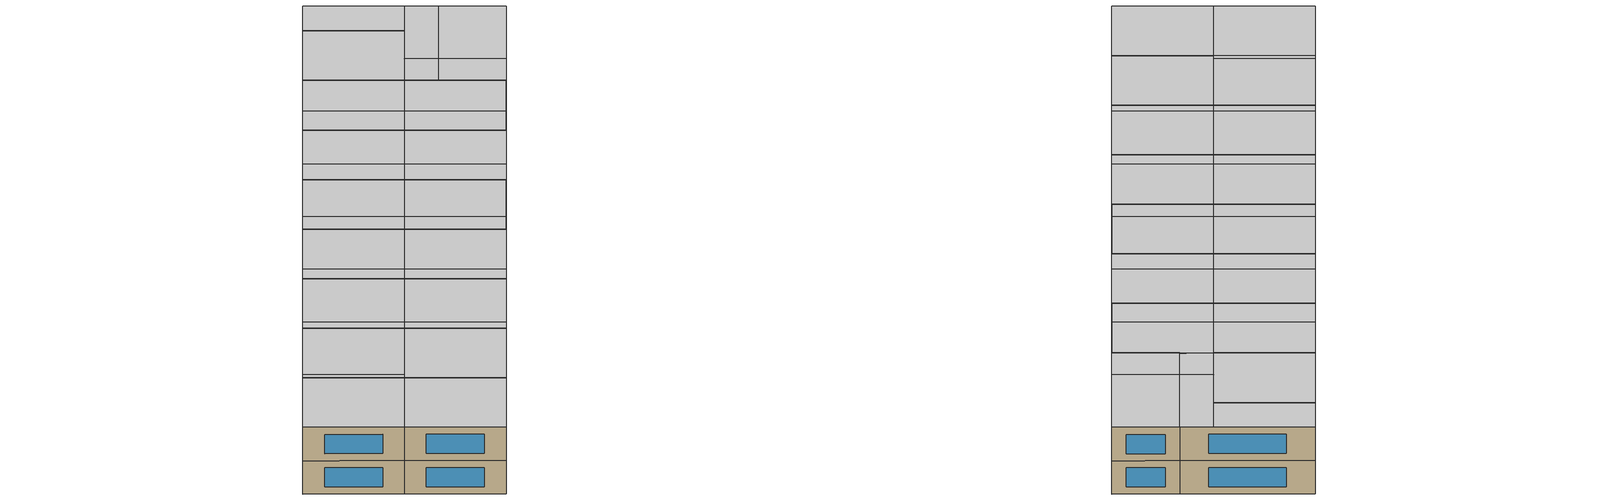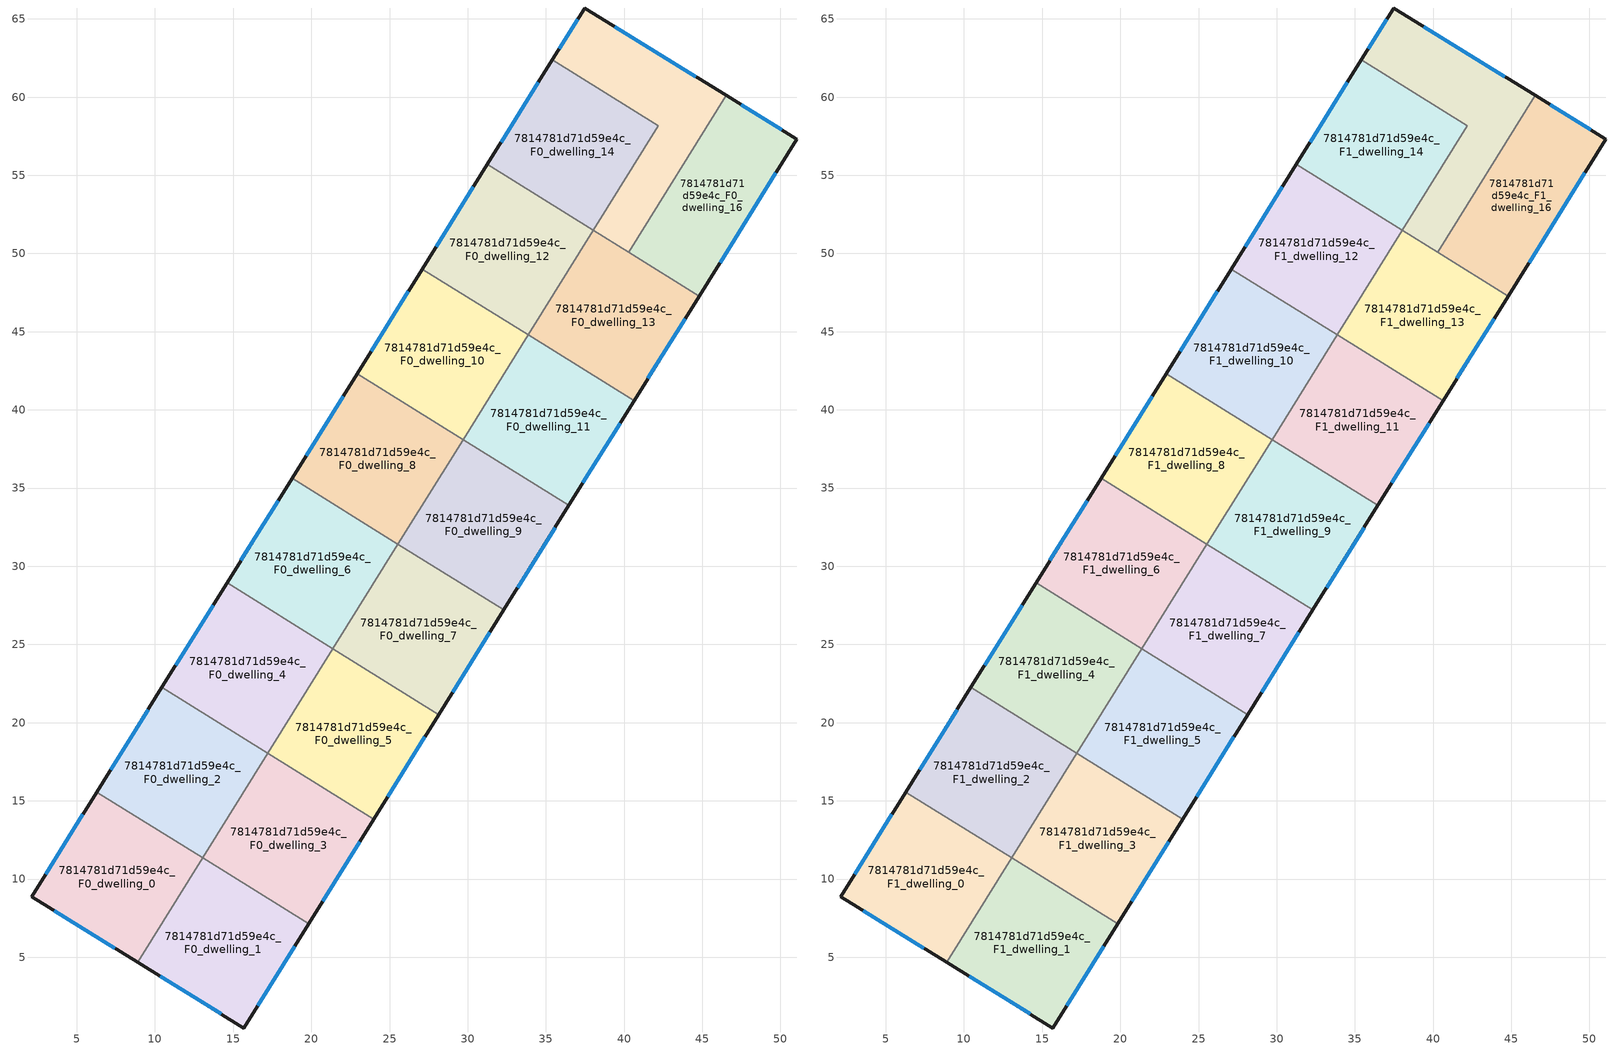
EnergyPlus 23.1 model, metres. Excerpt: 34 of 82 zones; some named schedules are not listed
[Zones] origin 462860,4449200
7814781d71d59e4c_F0_dwelling_0
 floor ground (EU_floor_Construction): 13.05,11.36 8.89,4.67 2.11,8.85 6.29,15.56 z0
 wall outside (EU_wall_Construction): 6.29,15.56 2.11,8.85 8.89,4.67 z0:3
 wall to 7814781d71d59e4c_F0_dwelling_1 (EU_wall_Construction): 8.89,4.67 13.05,11.36 z0:3
 wall to 7814781d71d59e4c_F0_dwelling_2 (EU_wall_Construction): 13.05,11.36 6.29,15.56 z0:3
 window (EU_Window_Construction): 3.56,7.96 7.44,5.56 / 5.39,14.13 3.01,10.29 z0.64:2.36
7814781d71d59e4c_F0_dwelling_1
 floor ground (EU_floor_Construction): 19.83,7.14 15.68,0.47 8.89,4.67 13.05,11.36 z0
 wall outside (EU_wall_Construction): 8.89,4.67 15.68,0.47 19.83,7.14 z0:3
 wall to 7814781d71d59e4c_F0_dwelling_3 (EU_wall_Construction): 19.83,7.14 13.06,11.35 z0:3
 wall to 7814781d71d59e4c_F0_dwelling_2 (EU_wall_Construction): 13.06,11.35 13.05,11.36 z0:3
 window (EU_Window_Construction): 10.34,3.77 14.23,1.37 / 16.57,1.9 18.94,5.71 z0.64:2.36
7814781d71d59e4c_F0_dwelling_10
 floor ground (EU_floor_Construction): 33.86,44.79 29.7,38.1 22.93,42.32 27.09,49 z0
 wall outside (EU_wall_Construction): 27.09,49 22.93,42.32 z0:3
 wall to 7814781d71d59e4c_F0_dwelling_8 (EU_wall_Construction): 22.93,42.32 29.7,38.1 z0:3
 wall to 7814781d71d59e4c_F0_dwelling_12 (EU_wall_Construction): 33.86,44.79 27.09,49 z0:3
 wall to 7814781d71d59e4c_F0_dwelling_11 (EU_wall_Construction): 29.7,38.1 33.86,44.79 z0:3
 window (EU_Window_Construction): 26.2,47.57 23.82,43.75 z0.64:2.36
7814781d71d59e4c_F0_dwelling_11
 floor ground (EU_floor_Construction): 40.63,40.58 36.47,33.89 29.7,38.1 33.86,44.79 z0
 wall outside (EU_wall_Construction): 36.47,33.89 40.63,40.58 z0:3
 wall to 7814781d71d59e4c_F0_dwelling_9 (EU_wall_Construction): 29.7,38.1 36.47,33.89 z0:3
 wall to 7814781d71d59e4c_F0_dwelling_13 (EU_wall_Construction): 40.63,40.58 33.86,44.79 z0:3
 window (EU_Window_Construction): 37.36,35.32 39.74,39.15 z0.64:2.36
7814781d71d59e4c_F0_dwelling_12
 floor ground (EU_floor_Construction): 38.02,51.48 33.86,44.79 27.09,49 31.25,55.69 z0
 wall outside (EU_wall_Construction): 31.25,55.69 27.09,49 z0:3
 wall to 7814781d71d59e4c_F0_dwelling_13 (EU_wall_Construction): 33.86,44.79 38.02,51.48 z0:3
 wall to 7814781d71d59e4c_F0_dwelling_14 (EU_wall_Construction): 38.02,51.48 31.25,55.69 z0:3
 window (EU_Window_Construction): 30.36,54.26 27.98,50.44 z0.64:2.36
7814781d71d59e4c_F0_dwelling_13
 floor ground (EU_floor_Construction): 44.79,47.26 40.63,40.58 33.86,44.79 38.02,51.48 z0
 wall outside (EU_wall_Construction): 40.63,40.58 44.79,47.26 z0:3
 wall to 7814781d71d59e4c_F0_dwelling_16 (EU_wall_Construction): 44.79,47.26 40.28,50.07 z0:3
 wall to 7814781d71d59e4c_F0_dwelling_15 (EU_wall_Construction): 40.28,50.07 38.02,51.48 z0:3
 window (EU_Window_Construction): 41.52,42.01 43.9,45.83 z0.64:2.36
7814781d71d59e4c_F0_dwelling_14
 floor ground (EU_floor_Construction): 42.18,58.17 38.02,51.48 31.25,55.69 35.41,62.38 z0
 wall outside (EU_wall_Construction): 35.41,62.38 31.25,55.69 z0:3
 wall to 7814781d71d59e4c_F0_dwelling_15 (EU_wall_Construction): 38.02,51.48 42.18,58.17 35.41,62.38 z0:3
 window (EU_Window_Construction): 34.51,60.95 32.14,57.12 z0.64:2.36
7814781d71d59e4c_F0_dwelling_15
 floor ground (EU_floor_Construction): 46.53,60.11 40.28,50.07 38.02,51.48 42.18,58.17 35.41,62.38 37.47,65.7 z0
 wall outside (EU_wall_Construction): 46.53,60.11 37.47,65.7 35.41,62.38 z0:3
 wall to 7814781d71d59e4c_F0_dwelling_16 (EU_wall_Construction): 40.28,50.07 46.53,60.11 z0:3
 window (EU_Window_Construction): 37.03,64.99 35.85,63.09 / 44.59,61.3 39.41,64.5 z0.64:2.36
7814781d71d59e4c_F0_dwelling_16
 floor ground (EU_floor_Construction): 51.05,57.32 44.79,47.26 40.28,50.07 46.53,60.11 z0
 wall outside (EU_wall_Construction): 44.79,47.26 51.05,57.32 46.53,60.11 z0:3
 window (EU_Window_Construction): 50.08,57.92 47.5,59.51 / 46.13,49.42 49.71,55.16 z0.64:2.36
7814781d71d59e4c_F0_dwelling_2
 floor ground (EU_floor_Construction): 17.22,18.04 13.06,11.35 6.29,15.56 10.45,22.25 z0
 wall outside (EU_wall_Construction): 10.45,22.25 6.29,15.56 z0:3
 wall to 7814781d71d59e4c_F0_dwelling_4 (EU_wall_Construction): 17.22,18.04 10.45,22.25 z0:3
 wall to 7814781d71d59e4c_F0_dwelling_3 (EU_wall_Construction): 13.06,11.35 17.22,18.04 z0:3
 window (EU_Window_Construction): 9.56,20.82 7.18,17 z0.64:2.36
7814781d71d59e4c_F0_dwelling_3
 floor ground (EU_floor_Construction): 23.99,13.83 19.83,7.14 13.06,11.35 17.22,18.04 z0
 wall outside (EU_wall_Construction): 19.83,7.14 23.99,13.83 z0:3
 wall to 7814781d71d59e4c_F0_dwelling_5 (EU_wall_Construction): 23.99,13.83 17.22,18.04 z0:3
 window (EU_Window_Construction): 20.72,8.57 23.1,12.4 z0.64:2.36
7814781d71d59e4c_F0_dwelling_4
 floor ground (EU_floor_Construction): 21.38,24.73 17.22,18.04 10.45,22.25 14.61,28.94 z0
 wall outside (EU_wall_Construction): 14.61,28.94 10.45,22.25 z0:3
 wall to 7814781d71d59e4c_F0_dwelling_5 (EU_wall_Construction): 17.22,18.04 21.38,24.73 z0:3
 wall to 7814781d71d59e4c_F0_dwelling_6 (EU_wall_Construction): 21.38,24.73 14.61,28.94 z0:3
 window (EU_Window_Construction): 13.72,27.51 11.34,23.68 z0.64:2.36
7814781d71d59e4c_F0_dwelling_5
 floor ground (EU_floor_Construction): 28.15,20.52 23.99,13.83 17.22,18.04 21.38,24.73 z0
 wall outside (EU_wall_Construction): 23.99,13.83 28.15,20.52 z0:3
 wall to 7814781d71d59e4c_F0_dwelling_7 (EU_wall_Construction): 28.15,20.52 21.38,24.73 z0:3
 window (EU_Window_Construction): 24.88,15.26 27.26,19.08 z0.64:2.36
7814781d71d59e4c_F0_dwelling_6
 floor ground (EU_floor_Construction): 25.54,31.42 21.38,24.73 14.61,28.94 18.77,35.63 z0
 wall outside (EU_wall_Construction): 18.77,35.63 14.61,28.94 z0:3
 wall to 7814781d71d59e4c_F0_dwelling_7 (EU_wall_Construction): 21.38,24.73 25.54,31.42 z0:3
 wall to 7814781d71d59e4c_F0_dwelling_8 (EU_wall_Construction): 25.54,31.42 18.77,35.63 z0:3
 window (EU_Window_Construction): 17.88,34.2 15.5,30.37 z0.64:2.36
7814781d71d59e4c_F0_dwelling_7
 floor ground (EU_floor_Construction): 32.31,27.2 28.15,20.52 21.38,24.73 25.54,31.42 z0
 wall outside (EU_wall_Construction): 28.15,20.52 32.31,27.2 z0:3
 wall to 7814781d71d59e4c_F0_dwelling_9 (EU_wall_Construction): 32.31,27.2 25.54,31.42 z0:3
 window (EU_Window_Construction): 29.04,21.95 31.42,25.77 z0.64:2.36
7814781d71d59e4c_F0_dwelling_8
 floor ground (EU_floor_Construction): 29.7,38.1 25.54,31.42 18.77,35.63 22.93,42.32 z0
 wall outside (EU_wall_Construction): 22.93,42.32 18.77,35.63 z0:3
 wall to 7814781d71d59e4c_F0_dwelling_9 (EU_wall_Construction): 25.54,31.42 29.7,38.1 z0:3
 window (EU_Window_Construction): 22.04,40.88 19.66,37.06 z0.64:2.36
7814781d71d59e4c_F0_dwelling_9
 floor ground (EU_floor_Construction): 36.47,33.89 32.31,27.2 25.54,31.42 29.7,38.1 z0
 wall outside (EU_wall_Construction): 32.31,27.2 36.47,33.89 z0:3
 window (EU_Window_Construction): 33.2,28.64 35.58,32.46 z0.64:2.36
7814781d71d59e4c_F1_dwelling_0
 floor to 7814781d71d59e4c_F0_dwelling_0 (EU_floor_Construction): 13.05,11.36 8.89,4.67 2.11,8.85 6.29,15.56 z3
 wall outside (EU_wall_Construction): 6.29,15.56 2.11,8.85 8.89,4.67 z3:6
 wall to 7814781d71d59e4c_F1_dwelling_1 (EU_wall_Construction): 8.89,4.67 13.05,11.36 z3:6
 wall to 7814781d71d59e4c_F1_dwelling_2 (EU_wall_Construction): 13.05,11.36 6.29,15.56 z3:6
 window (EU_Window_Construction): 3.56,7.96 7.44,5.56 / 5.39,14.13 3.01,10.29 z3.64:5.36
 ceiling adiabatic (EU_roof_Construction): 8.89,4.67 13.05,11.36 6.29,15.56 2.11,8.85 z6
7814781d71d59e4c_F1_dwelling_1
 floor to 7814781d71d59e4c_F0_dwelling_1 (EU_floor_Construction): 19.83,7.14 15.68,0.47 8.89,4.67 13.05,11.36 z3
 wall outside (EU_wall_Construction): 8.89,4.67 15.68,0.47 19.83,7.14 z3:6
 wall to 7814781d71d59e4c_F1_dwelling_3 (EU_wall_Construction): 19.83,7.14 13.06,11.35 z3:6
 wall to 7814781d71d59e4c_F1_dwelling_2 (EU_wall_Construction): 13.06,11.35 13.05,11.36 z3:6
 window (EU_Window_Construction): 10.34,3.77 14.23,1.37 / 16.57,1.9 18.94,5.71 z3.64:5.36
 ceiling to 7814781d71d59e4c_F2_dwelling_1 (EU_floor_Construction): 15.68,0.47 19.83,7.14 13.05,11.36 8.89,4.67 z6
7814781d71d59e4c_F1_dwelling_10
 floor to 7814781d71d59e4c_F0_dwelling_10 (EU_floor_Construction): 33.86,44.79 29.7,38.1 22.93,42.32 27.09,49 z3
 wall outside (EU_wall_Construction): 27.09,49 22.93,42.32 z3:6
 wall to 7814781d71d59e4c_F1_dwelling_8 (EU_wall_Construction): 22.93,42.32 29.7,38.1 z3:6
 wall to 7814781d71d59e4c_F1_dwelling_12 (EU_wall_Construction): 33.86,44.79 27.09,49 z3:6
 wall to 7814781d71d59e4c_F1_dwelling_11 (EU_wall_Construction): 29.7,38.1 33.86,44.79 z3:6
 window (EU_Window_Construction): 26.2,47.57 23.82,43.75 z3.64:5.36
 ceiling to 7814781d71d59e4c_F2_dwelling_10 (EU_floor_Construction): 31,40.19 33.86,44.79 27.09,49 24.23,44.41 z6
 ceiling to 7814781d71d59e4c_F2_dwelling_8 (EU_floor_Construction): 29.7,38.1 31,40.19 24.23,44.41 22.93,42.32 z6
7814781d71d59e4c_F1_dwelling_11
 floor to 7814781d71d59e4c_F0_dwelling_11 (EU_floor_Construction): 40.63,40.58 36.47,33.89 29.7,38.1 33.86,44.79 z3
 wall outside (EU_wall_Construction): 36.47,33.89 40.63,40.58 z3:6
 wall to 7814781d71d59e4c_F1_dwelling_9 (EU_wall_Construction): 29.7,38.1 36.47,33.89 z3:6
 wall to 7814781d71d59e4c_F1_dwelling_13 (EU_wall_Construction): 40.63,40.58 33.86,44.79 z3:6
 window (EU_Window_Construction): 37.36,35.32 39.74,39.15 z3.64:5.36
 ceiling to 7814781d71d59e4c_F2_dwelling_11 (EU_floor_Construction): 37.77,35.98 40.63,40.58 33.86,44.79 31,40.19 z6
 ceiling to 7814781d71d59e4c_F2_dwelling_9 (EU_floor_Construction): 36.47,33.89 37.77,35.98 31,40.19 29.7,38.1 z6
7814781d71d59e4c_F1_dwelling_12
 floor to 7814781d71d59e4c_F0_dwelling_12 (EU_floor_Construction): 38.02,51.48 33.86,44.79 27.09,49 31.25,55.69 z3
 wall outside (EU_wall_Construction): 31.25,55.69 27.09,49 z3:6
 wall to 7814781d71d59e4c_F1_dwelling_13 (EU_wall_Construction): 33.86,44.79 38.02,51.48 z3:6
 wall to 7814781d71d59e4c_F1_dwelling_14 (EU_wall_Construction): 38.02,51.48 31.25,55.69 z3:6
 window (EU_Window_Construction): 30.36,54.26 27.98,50.44 z3.64:5.36
 ceiling to 7814781d71d59e4c_F2_dwelling_12 (EU_floor_Construction): 35.42,47.3 38.02,51.48 31.25,55.69 28.65,51.51 z6
 ceiling to 7814781d71d59e4c_F2_dwelling_10 (EU_floor_Construction): 33.86,44.79 35.42,47.3 28.65,51.51 27.09,49 z6
7814781d71d59e4c_F1_dwelling_13
 floor to 7814781d71d59e4c_F0_dwelling_13 (EU_floor_Construction): 44.79,47.26 40.63,40.58 33.86,44.79 38.02,51.48 z3
 wall outside (EU_wall_Construction): 40.63,40.58 44.79,47.26 z3:6
 wall to 7814781d71d59e4c_F1_dwelling_16 (EU_wall_Construction): 44.79,47.26 40.28,50.07 z3:6
 wall to 7814781d71d59e4c_F1_dwelling_15 (EU_wall_Construction): 40.28,50.07 38.02,51.48 z3:6
 window (EU_Window_Construction): 41.52,42.01 43.9,45.83 z3.64:5.36
 ceiling to 7814781d71d59e4c_F2_dwelling_13 (EU_floor_Construction): 42.19,43.09 44.79,47.27 38.02,51.48 35.42,47.3 z6
 ceiling to 7814781d71d59e4c_F2_dwelling_11 (EU_floor_Construction): 40.63,40.58 42.19,43.09 35.42,47.3 33.86,44.79 z6
7814781d71d59e4c_F1_dwelling_14
 floor to 7814781d71d59e4c_F0_dwelling_14 (EU_floor_Construction): 42.18,58.17 38.02,51.48 31.25,55.69 35.41,62.38 z3
 wall outside (EU_wall_Construction): 35.41,62.38 31.25,55.69 z3:6
 wall to 7814781d71d59e4c_F1_dwelling_15 (EU_wall_Construction): 38.02,51.48 42.18,58.17 35.41,62.38 z3:6
 window (EU_Window_Construction): 34.51,60.95 32.14,57.12 z3.64:5.36
 ceiling adiabatic (EU_roof_Construction): 38.02,51.48 42.18,58.17 35.41,62.38 31.25,55.69 z6
7814781d71d59e4c_F1_dwelling_15
 floor to 7814781d71d59e4c_F0_dwelling_15 (EU_floor_Construction): 46.53,60.11 40.28,50.07 38.02,51.48 42.18,58.17 35.41,62.38 37.47,65.7 z3
 wall outside (EU_wall_Construction): 46.53,60.11 37.47,65.7 35.41,62.38 z3:6
 wall to 7814781d71d59e4c_F1_dwelling_16 (EU_wall_Construction): 40.28,50.07 46.53,60.11 z3:6
 window (EU_Window_Construction): 37.03,64.99 35.85,63.09 / 44.59,61.3 39.41,64.5 z3.64:5.36
 ceiling to 7814781d71d59e4c_F2_dwelling_15 (EU_floor_Construction): 42.1,53 46.53,60.11 44.27,61.5 39.85,54.4 z6
 ceiling to 7814781d71d59e4c_F2_dwelling_13 (EU_floor_Construction): 40.28,50.07 42.1,53 39.84,54.4 38.02,51.48 z6
 ceiling to 7814781d71d59e4c_F2_dwelling_14 (EU_floor_Construction): 42.18,58.17 39.84,54.4 39.85,54.4 44.27,61.5 37.47,65.7 35.41,62.38 z6
7814781d71d59e4c_F1_dwelling_16
 floor to 7814781d71d59e4c_F0_dwelling_16 (EU_floor_Construction): 51.05,57.32 44.79,47.26 40.28,50.07 46.53,60.11 z3
 wall outside (EU_wall_Construction): 44.79,47.26 51.05,57.32 46.53,60.11 z3:6
 window (EU_Window_Construction): 50.08,57.92 47.5,59.51 / 46.13,49.42 49.71,55.16 z3.64:5.36
 ceiling to 7814781d71d59e4c_F2_dwelling_15 (EU_floor_Construction): 46.61,50.19 51.05,57.32 46.53,60.11 42.1,53 z6
 ceiling to 7814781d71d59e4c_F2_dwelling_13 (EU_floor_Construction): 44.79,47.27 46.61,50.19 42.1,53 40.28,50.07 z6
7814781d71d59e4c_F1_dwelling_2
 floor to 7814781d71d59e4c_F0_dwelling_2 (EU_floor_Construction): 17.22,18.04 13.06,11.35 6.29,15.56 10.45,22.25 z3
 wall outside (EU_wall_Construction): 10.45,22.25 6.29,15.56 z3:6
 wall to 7814781d71d59e4c_F1_dwelling_4 (EU_wall_Construction): 17.22,18.04 10.45,22.25 z3:6
 wall to 7814781d71d59e4c_F1_dwelling_3 (EU_wall_Construction): 13.06,11.35 17.22,18.04 z3:6
 window (EU_Window_Construction): 9.56,20.82 7.18,17 z3.64:5.36
 ceiling to 7814781d71d59e4c_F2_dwelling_2 (EU_floor_Construction): 13.32,11.77 17.22,18.04 10.45,22.25 6.55,15.98 z6
 ceiling to 7814781d71d59e4c_F2_dwelling_0 (EU_floor_Construction): 13.05,11.36 13.31,11.78 6.55,15.98 6.29,15.56 z6
7814781d71d59e4c_F1_dwelling_3
 floor to 7814781d71d59e4c_F0_dwelling_3 (EU_floor_Construction): 23.99,13.83 19.83,7.14 13.06,11.35 17.22,18.04 z3
 wall outside (EU_wall_Construction): 19.83,7.14 23.99,13.83 z3:6
 wall to 7814781d71d59e4c_F1_dwelling_5 (EU_wall_Construction): 23.99,13.83 17.22,18.04 z3:6
 window (EU_Window_Construction): 20.72,8.57 23.1,12.4 z3.64:5.36
 ceiling adiabatic (EU_roof_Construction): 19.83,7.14 23.99,13.83 17.22,18.04 13.06,11.35 z6
7814781d71d59e4c_F1_dwelling_4
 floor to 7814781d71d59e4c_F0_dwelling_4 (EU_floor_Construction): 21.38,24.73 17.22,18.04 10.45,22.25 14.61,28.94 z3
 wall outside (EU_wall_Construction): 14.61,28.94 10.45,22.25 z3:6
 wall to 7814781d71d59e4c_F1_dwelling_5 (EU_wall_Construction): 17.22,18.04 21.38,24.73 z3:6
 wall to 7814781d71d59e4c_F1_dwelling_6 (EU_wall_Construction): 21.38,24.73 14.61,28.94 z3:6
 window (EU_Window_Construction): 13.72,27.51 11.34,23.68 z3.64:5.36
 ceiling to 7814781d71d59e4c_F2_dwelling_4 (EU_floor_Construction): 17.74,18.88 21.38,24.73 14.61,28.94 10.97,23.09 z6
 ceiling to 7814781d71d59e4c_F2_dwelling_2 (EU_floor_Construction): 17.22,18.04 17.74,18.88 10.97,23.09 10.45,22.25 z6
7814781d71d59e4c_F1_dwelling_5
 floor to 7814781d71d59e4c_F0_dwelling_5 (EU_floor_Construction): 28.15,20.52 23.99,13.83 17.22,18.04 21.38,24.73 z3
 wall outside (EU_wall_Construction): 23.99,13.83 28.15,20.52 z3:6
 wall to 7814781d71d59e4c_F1_dwelling_7 (EU_wall_Construction): 28.15,20.52 21.38,24.73 z3:6
 window (EU_Window_Construction): 24.88,15.26 27.26,19.08 z3.64:5.36
 ceiling to 7814781d71d59e4c_F2_dwelling_5 (EU_floor_Construction): 24.51,14.66 28.15,20.52 21.38,24.73 17.74,18.88 z6
 ceiling to 7814781d71d59e4c_F2_dwelling_3 (EU_floor_Construction): 23.99,13.83 24.51,14.66 17.74,18.88 17.22,18.04 z6
7814781d71d59e4c_F1_dwelling_6
 floor to 7814781d71d59e4c_F0_dwelling_6 (EU_floor_Construction): 25.54,31.42 21.38,24.73 14.61,28.94 18.77,35.63 z3
 wall outside (EU_wall_Construction): 18.77,35.63 14.61,28.94 z3:6
 wall to 7814781d71d59e4c_F1_dwelling_7 (EU_wall_Construction): 21.38,24.73 25.54,31.42 z3:6
 wall to 7814781d71d59e4c_F1_dwelling_8 (EU_wall_Construction): 25.54,31.42 18.77,35.63 z3:6
 window (EU_Window_Construction): 17.88,34.2 15.5,30.37 z3.64:5.36
 ceiling adiabatic (EU_roof_Construction): 22.16,25.98 25.54,31.42 18.77,35.63 15.39,30.2 z6
 ceiling to 7814781d71d59e4c_F2_dwelling_4 (EU_floor_Construction): 21.38,24.73 22.16,25.98 15.39,30.19 14.61,28.94 z6
7814781d71d59e4c_F1_dwelling_7
 floor to 7814781d71d59e4c_F0_dwelling_7 (EU_floor_Construction): 32.31,27.2 28.15,20.52 21.38,24.73 25.54,31.42 z3
 wall outside (EU_wall_Construction): 28.15,20.52 32.31,27.2 z3:6
 wall to 7814781d71d59e4c_F1_dwelling_9 (EU_wall_Construction): 32.31,27.2 25.54,31.42 z3:6
 window (EU_Window_Construction): 29.04,21.95 31.42,25.77 z3.64:5.36
 ceiling to 7814781d71d59e4c_F2_dwelling_7 (EU_floor_Construction): 28.93,21.77 32.31,27.2 25.54,31.42 22.16,25.98 z6
 ceiling to 7814781d71d59e4c_F2_dwelling_5 (EU_floor_Construction): 28.15,20.52 28.93,21.77 22.16,25.98 21.38,24.73 z6
7814781d71d59e4c_F1_dwelling_8
 floor to 7814781d71d59e4c_F0_dwelling_8 (EU_floor_Construction): 29.7,38.1 25.54,31.42 18.77,35.63 22.93,42.32 z3
 wall outside (EU_wall_Construction): 22.93,42.32 18.77,35.63 z3:6
 wall to 7814781d71d59e4c_F1_dwelling_9 (EU_wall_Construction): 25.54,31.42 29.7,38.1 z3:6
 window (EU_Window_Construction): 22.04,40.88 19.66,37.06 z3.64:5.36
 ceiling to 7814781d71d59e4c_F2_dwelling_8 (EU_floor_Construction): 26.58,33.09 29.7,38.1 22.93,42.32 19.81,37.3 z6
 ceiling to 7814781d71d59e4c_F2_dwelling_6 (EU_floor_Construction): 25.54,31.42 26.58,33.09 19.81,37.3 18.77,35.63 z6
7814781d71d59e4c_F1_dwelling_9
 floor to 7814781d71d59e4c_F0_dwelling_9 (EU_floor_Construction): 36.47,33.89 32.31,27.2 25.54,31.42 29.7,38.1 z3
 wall outside (EU_wall_Construction): 32.31,27.2 36.47,33.89 z3:6
 window (EU_Window_Construction): 33.2,28.64 35.58,32.46 z3.64:5.36
 ceiling to 7814781d71d59e4c_F2_dwelling_9 (EU_floor_Construction): 33.35,28.88 36.47,33.89 29.7,38.1 26.58,33.09 z6
 ceiling to 7814781d71d59e4c_F2_dwelling_7 (EU_floor_Construction): 32.31,27.2 33.35,28.88 26.58,33.09 25.54,31.42 z6
[Building]
EU S2 Campaign: North Axis=0; Terrain=City; Solar Distribution=FullExterior
[Site:Location]
Yerevan-Zvartnots.Intl.AP: Latitude=40.15; Longitude=44.383; Time Zone=4; Elevation=854
[SizingPeriod:WeatherFileDays]
AnnualSizingPeriod: Begin Month=1; Begin Day of Month=1; End Month=12; End Day of Month=31; Day of Week for Start Day=Monday; Use Weather File Daylight Saving Period=No; Use Weather File Rain and Snow Indicators=No
[MATERIAL]
EU_InternalMass_Material: Roughness=MediumRough; Thickness=0.1; Conductivity=1; Density=1800; Specific Heat=900; Thermal Absorptance=0.9; Solar Absorptance=0.7; Visible Absorptance=0.7
[MATERIAL:NOMASS] Roughness=MediumRough; Thermal Absorptance=0.9; Solar Absorptance=0.7; Visible Absorptance=0.7
Name | Thermal Resistance
EU_wall_NoMass | 1.05043
EU_roof_NoMass | 1.45357
EU_floor_NoMass | 0.478065
[WINDOWMATERIAL:SIMPLEGLAZINGSYSTEM]
EU_Window_SimpleGlazing: UFactor=2.5566; Solar Heat Gain Coefficient=0.75; Visible Transmittance=0.75
[CONSTRUCTION]
EU_wall_Construction: EU_wall_NoMass
EU_roof_Construction: EU_roof_NoMass
EU_floor_Construction: EU_floor_NoMass
EU_Window_Construction: EU_Window_SimpleGlazing
EU_InternalMass_Construction: EU_InternalMass_Material
[ZONE] Type=1; Multiplier=1; Ceiling Height=autocalculate; Floor Area=autocalculate; Part of Total Floor Area=Yes
Name | Volume
7814781d71d59e4c_F0_dwelling_0; 7814781d71d59e4c_F1_dwelling_0 | 188.445
7814781d71d59e4c_F0_dwelling_1; 7814781d71d59e4c_F1_dwelling_1 | 188.451
7814781d71d59e4c_F0_dwelling_10; 7814781d71d59e4c_F1_dwelling_10; 7814781d71d59e4c_F0_dwelling_11; 7814781d71d59e4c_F1_dwelling_11; 7814781d71d59e4c_F0_dwelling_7; 7814781d71d59e4c_F1_dwelling_7 | 188.472
7814781d71d59e4c_F0_dwelling_12; 7814781d71d59e4c_F1_dwelling_12 | 188.439
7814781d71d59e4c_F0_dwelling_13; 7814781d71d59e4c_F1_dwelling_13; 7814781d71d59e4c_F0_dwelling_5; 7814781d71d59e4c_F1_dwelling_5 | 188.468
7814781d71d59e4c_F0_dwelling_14; 7814781d71d59e4c_F1_dwelling_14 | 188.455
7814781d71d59e4c_F0_dwelling_15; 7814781d71d59e4c_F1_dwelling_15 | 188.437
7814781d71d59e4c_F0_dwelling_16; 7814781d71d59e4c_F1_dwelling_16 | 188.475
7814781d71d59e4c_F0_dwelling_2; 7814781d71d59e4c_F1_dwelling_2; 7814781d71d59e4c_F0_dwelling_3; 7814781d71d59e4c_F1_dwelling_3; 7814781d71d59e4c_F0_dwelling_4; 7814781d71d59e4c_F1_dwelling_4; 7814781d71d59e4c_F0_dwelling_6; 7814781d71d59e4c_F1_dwelling_6 | 188.456
7814781d71d59e4c_F0_dwelling_8; 7814781d71d59e4c_F1_dwelling_8 | 188.471
7814781d71d59e4c_F0_dwelling_9; 7814781d71d59e4c_F1_dwelling_9 | 188.452
[INTERNALMASS] Construction=EU_InternalMass_Construction
Name | Zone or ZoneList | Surface Area
7814781d71d59e4c_F0_dwelling_0_EU_InternalMass | 7814781d71d59e4c_F0_dwelling_0 | 62.8137
7814781d71d59e4c_F0_dwelling_1_EU_InternalMass | 7814781d71d59e4c_F0_dwelling_1 | 62.8154
7814781d71d59e4c_F0_dwelling_2_EU_InternalMass | 7814781d71d59e4c_F0_dwelling_2 | 62.818
7814781d71d59e4c_F0_dwelling_3_EU_InternalMass | 7814781d71d59e4c_F0_dwelling_3 | 62.8192
7814781d71d59e4c_F0_dwelling_4_EU_InternalMass | 7814781d71d59e4c_F0_dwelling_4 | 62.8209
7814781d71d59e4c_F0_dwelling_5_EU_InternalMass | 7814781d71d59e4c_F0_dwelling_5 | 62.819
7814781d71d59e4c_F0_dwelling_6_EU_InternalMass | 7814781d71d59e4c_F0_dwelling_6 | 62.8185
7814781d71d59e4c_F0_dwelling_7_EU_InternalMass | 7814781d71d59e4c_F0_dwelling_7 | 62.8256
7814781d71d59e4c_F0_dwelling_8_EU_InternalMass | 7814781d71d59e4c_F0_dwelling_8 | 62.8239
7814781d71d59e4c_F0_dwelling_9_EU_InternalMass | 7814781d71d59e4c_F0_dwelling_9 | 62.8178
7814781d71d59e4c_F0_dwelling_10_EU_InternalMass | 7814781d71d59e4c_F0_dwelling_10 | 62.8239
7814781d71d59e4c_F0_dwelling_11_EU_InternalMass | 7814781d71d59e4c_F0_dwelling_11 | 62.8239
7814781d71d59e4c_F0_dwelling_12_EU_InternalMass | 7814781d71d59e4c_F0_dwelling_12 | 62.8136
7814781d71d59e4c_F0_dwelling_13_EU_InternalMass | 7814781d71d59e4c_F0_dwelling_13 | 62.8242
7814781d71d59e4c_F0_dwelling_14_EU_InternalMass | 7814781d71d59e4c_F0_dwelling_14 | 62.8166
7814781d71d59e4c_F0_dwelling_15_EU_InternalMass | 7814781d71d59e4c_F0_dwelling_15 | 62.8122
7814781d71d59e4c_F0_dwelling_16_EU_InternalMass | 7814781d71d59e4c_F0_dwelling_16 | 62.8216
7814781d71d59e4c_F1_dwelling_0_EU_InternalMass | 7814781d71d59e4c_F1_dwelling_0 | 62.8137
7814781d71d59e4c_F1_dwelling_1_EU_InternalMass | 7814781d71d59e4c_F1_dwelling_1 | 62.8154
7814781d71d59e4c_F1_dwelling_2_EU_InternalMass | 7814781d71d59e4c_F1_dwelling_2 | 62.818
7814781d71d59e4c_F1_dwelling_3_EU_InternalMass | 7814781d71d59e4c_F1_dwelling_3 | 62.8192
7814781d71d59e4c_F1_dwelling_4_EU_InternalMass | 7814781d71d59e4c_F1_dwelling_4 | 62.8209
7814781d71d59e4c_F1_dwelling_5_EU_InternalMass | 7814781d71d59e4c_F1_dwelling_5 | 62.819
7814781d71d59e4c_F1_dwelling_6_EU_InternalMass | 7814781d71d59e4c_F1_dwelling_6 | 62.8185
7814781d71d59e4c_F1_dwelling_7_EU_InternalMass | 7814781d71d59e4c_F1_dwelling_7 | 62.8256
7814781d71d59e4c_F1_dwelling_8_EU_InternalMass | 7814781d71d59e4c_F1_dwelling_8 | 62.8239
7814781d71d59e4c_F1_dwelling_9_EU_InternalMass | 7814781d71d59e4c_F1_dwelling_9 | 62.8178
7814781d71d59e4c_F1_dwelling_10_EU_InternalMass | 7814781d71d59e4c_F1_dwelling_10 | 62.8239
7814781d71d59e4c_F1_dwelling_11_EU_InternalMass | 7814781d71d59e4c_F1_dwelling_11 | 62.8239
7814781d71d59e4c_F1_dwelling_12_EU_InternalMass | 7814781d71d59e4c_F1_dwelling_12 | 62.8136
7814781d71d59e4c_F1_dwelling_13_EU_InternalMass | 7814781d71d59e4c_F1_dwelling_13 | 62.8242
7814781d71d59e4c_F1_dwelling_14_EU_InternalMass | 7814781d71d59e4c_F1_dwelling_14 | 62.8166
7814781d71d59e4c_F1_dwelling_15_EU_InternalMass | 7814781d71d59e4c_F1_dwelling_15 | 62.8122
7814781d71d59e4c_F1_dwelling_16_EU_InternalMass | 7814781d71d59e4c_F1_dwelling_16 | 62.8216
[OTHEREQUIPMENT] Fuel Type=Electricity; Design Level Calculation Method=Watts/Area; Power per Zone Floor Area=1; Fraction Latent=0; Fraction Radiant=0; Fraction Lost=0; Carbon Dioxide Generation Rate=0; EndUse Subcategory=EU_Step8_InternalGains
Name | Zone or ZoneList or Space or SpaceList | Schedule
EU_Step8_InternalGain_7814781d71d59e4c_F0_dwelling_0_f000 | 7814781d71d59e4c_F0_dwelling_0 | EU_Step8_GainSchedule_7814781d71d59e4c_F0_dwelling_0_f000
EU_Step8_InternalGain_7814781d71d59e4c_F0_dwelling_1_f000 | 7814781d71d59e4c_F0_dwelling_1 | EU_Step8_GainSchedule_7814781d71d59e4c_F0_dwelling_1_f000
EU_Step8_InternalGain_7814781d71d59e4c_F0_dwelling_2_f000 | 7814781d71d59e4c_F0_dwelling_2 | EU_Step8_GainSchedule_7814781d71d59e4c_F0_dwelling_2_f000
EU_Step8_InternalGain_7814781d71d59e4c_F0_dwelling_3_f000 | 7814781d71d59e4c_F0_dwelling_3 | EU_Step8_GainSchedule_7814781d71d59e4c_F0_dwelling_3_f000
EU_Step8_InternalGain_7814781d71d59e4c_F0_dwelling_4_f000 | 7814781d71d59e4c_F0_dwelling_4 | EU_Step8_GainSchedule_7814781d71d59e4c_F0_dwelling_4_f000
EU_Step8_InternalGain_7814781d71d59e4c_F0_dwelling_5_f000 | 7814781d71d59e4c_F0_dwelling_5 | EU_Step8_GainSchedule_7814781d71d59e4c_F0_dwelling_5_f000
EU_Step8_InternalGain_7814781d71d59e4c_F0_dwelling_6_f000 | 7814781d71d59e4c_F0_dwelling_6 | EU_Step8_GainSchedule_7814781d71d59e4c_F0_dwelling_6_f000
EU_Step8_InternalGain_7814781d71d59e4c_F0_dwelling_7_f000 | 7814781d71d59e4c_F0_dwelling_7 | EU_Step8_GainSchedule_7814781d71d59e4c_F0_dwelling_7_f000
EU_Step8_InternalGain_7814781d71d59e4c_F0_dwelling_8_f000 | 7814781d71d59e4c_F0_dwelling_8 | EU_Step8_GainSchedule_7814781d71d59e4c_F0_dwelling_8_f000
EU_Step8_InternalGain_7814781d71d59e4c_F0_dwelling_9_f000 | 7814781d71d59e4c_F0_dwelling_9 | EU_Step8_GainSchedule_7814781d71d59e4c_F0_dwelling_9_f000
EU_Step8_InternalGain_7814781d71d59e4c_F0_dwelling_10_f000 | 7814781d71d59e4c_F0_dwelling_10 | EU_Step8_GainSchedule_7814781d71d59e4c_F0_dwelling_10_f000
EU_Step8_InternalGain_7814781d71d59e4c_F0_dwelling_11_f000 | 7814781d71d59e4c_F0_dwelling_11 | EU_Step8_GainSchedule_7814781d71d59e4c_F0_dwelling_11_f000
EU_Step8_InternalGain_7814781d71d59e4c_F0_dwelling_12_f000 | 7814781d71d59e4c_F0_dwelling_12 | EU_Step8_GainSchedule_7814781d71d59e4c_F0_dwelling_12_f000
EU_Step8_InternalGain_7814781d71d59e4c_F0_dwelling_13_f000 | 7814781d71d59e4c_F0_dwelling_13 | EU_Step8_GainSchedule_7814781d71d59e4c_F0_dwelling_13_f000
EU_Step8_InternalGain_7814781d71d59e4c_F0_dwelling_14_f000 | 7814781d71d59e4c_F0_dwelling_14 | EU_Step8_GainSchedule_7814781d71d59e4c_F0_dwelling_14_f000
EU_Step8_InternalGain_7814781d71d59e4c_F0_dwelling_15_f000 | 7814781d71d59e4c_F0_dwelling_15 | EU_Step8_GainSchedule_7814781d71d59e4c_F0_dwelling_15_f000
EU_Step8_InternalGain_7814781d71d59e4c_F0_dwelling_16_f000 | 7814781d71d59e4c_F0_dwelling_16 | EU_Step8_GainSchedule_7814781d71d59e4c_F0_dwelling_16_f000
EU_Step8_InternalGain_7814781d71d59e4c_F1_dwelling_0_f000 | 7814781d71d59e4c_F1_dwelling_0 | EU_Step8_GainSchedule_7814781d71d59e4c_F1_dwelling_0_f000
EU_Step8_InternalGain_7814781d71d59e4c_F1_dwelling_1_f000 | 7814781d71d59e4c_F1_dwelling_1 | EU_Step8_GainSchedule_7814781d71d59e4c_F1_dwelling_1_f000
EU_Step8_InternalGain_7814781d71d59e4c_F1_dwelling_2_f000 | 7814781d71d59e4c_F1_dwelling_2 | EU_Step8_GainSchedule_7814781d71d59e4c_F1_dwelling_2_f000
EU_Step8_InternalGain_7814781d71d59e4c_F1_dwelling_3_f000 | 7814781d71d59e4c_F1_dwelling_3 | EU_Step8_GainSchedule_7814781d71d59e4c_F1_dwelling_3_f000
EU_Step8_InternalGain_7814781d71d59e4c_F1_dwelling_4_f000 | 7814781d71d59e4c_F1_dwelling_4 | EU_Step8_GainSchedule_7814781d71d59e4c_F1_dwelling_4_f000
EU_Step8_InternalGain_7814781d71d59e4c_F1_dwelling_5_f000 | 7814781d71d59e4c_F1_dwelling_5 | EU_Step8_GainSchedule_7814781d71d59e4c_F1_dwelling_5_f000
EU_Step8_InternalGain_7814781d71d59e4c_F1_dwelling_6_f000 | 7814781d71d59e4c_F1_dwelling_6 | EU_Step8_GainSchedule_7814781d71d59e4c_F1_dwelling_6_f000
EU_Step8_InternalGain_7814781d71d59e4c_F1_dwelling_7_f000 | 7814781d71d59e4c_F1_dwelling_7 | EU_Step8_GainSchedule_7814781d71d59e4c_F1_dwelling_7_f000
EU_Step8_InternalGain_7814781d71d59e4c_F1_dwelling_8_f000 | 7814781d71d59e4c_F1_dwelling_8 | EU_Step8_GainSchedule_7814781d71d59e4c_F1_dwelling_8_f000
EU_Step8_InternalGain_7814781d71d59e4c_F1_dwelling_9_f000 | 7814781d71d59e4c_F1_dwelling_9 | EU_Step8_GainSchedule_7814781d71d59e4c_F1_dwelling_9_f000
EU_Step8_InternalGain_7814781d71d59e4c_F1_dwelling_10_f000 | 7814781d71d59e4c_F1_dwelling_10 | EU_Step8_GainSchedule_7814781d71d59e4c_F1_dwelling_10_f000
EU_Step8_InternalGain_7814781d71d59e4c_F1_dwelling_11_f000 | 7814781d71d59e4c_F1_dwelling_11 | EU_Step8_GainSchedule_7814781d71d59e4c_F1_dwelling_11_f000
EU_Step8_InternalGain_7814781d71d59e4c_F1_dwelling_12_f000 | 7814781d71d59e4c_F1_dwelling_12 | EU_Step8_GainSchedule_7814781d71d59e4c_F1_dwelling_12_f000
EU_Step8_InternalGain_7814781d71d59e4c_F1_dwelling_13_f000 | 7814781d71d59e4c_F1_dwelling_13 | EU_Step8_GainSchedule_7814781d71d59e4c_F1_dwelling_13_f000
EU_Step8_InternalGain_7814781d71d59e4c_F1_dwelling_14_f000 | 7814781d71d59e4c_F1_dwelling_14 | EU_Step8_GainSchedule_7814781d71d59e4c_F1_dwelling_14_f000
EU_Step8_InternalGain_7814781d71d59e4c_F1_dwelling_15_f000 | 7814781d71d59e4c_F1_dwelling_15 | EU_Step8_GainSchedule_7814781d71d59e4c_F1_dwelling_15_f000
EU_Step8_InternalGain_7814781d71d59e4c_F1_dwelling_16_f000 | 7814781d71d59e4c_F1_dwelling_16 | EU_Step8_GainSchedule_7814781d71d59e4c_F1_dwelling_16_f000
[ZONEVENTILATION:DESIGNFLOWRATE] Schedule=EU_AlwaysOn; Design Flow Rate Calculation Method=AirChanges/Hour; Air Changes per Hour=0.557805; Ventilation Type=Natural; Fan Pressure Rise=0; Fan Total Efficiency=1; Constant Term Coefficient=1; Temperature Term Coefficient=0; Velocity Term Coefficient=0; Velocity Squared Term Coefficient=0; Minimum Indoor Temperature=-100; Maximum Indoor Temperature=100; Delta Temperature=-100; Minimum Outdoor Temperature=-100; Maximum Outdoor Temperature=100; Maximum Wind Speed=40
Name | Zone or ZoneList or Space or SpaceList
EU_ConstantAir_7814781d71d59e4c_F0_dwelling_0 | 7814781d71d59e4c_F0_dwelling_0
EU_ConstantAir_7814781d71d59e4c_F0_dwelling_1 | 7814781d71d59e4c_F0_dwelling_1
EU_ConstantAir_7814781d71d59e4c_F0_dwelling_2 | 7814781d71d59e4c_F0_dwelling_2
EU_ConstantAir_7814781d71d59e4c_F0_dwelling_3 | 7814781d71d59e4c_F0_dwelling_3
EU_ConstantAir_7814781d71d59e4c_F0_dwelling_4 | 7814781d71d59e4c_F0_dwelling_4
EU_ConstantAir_7814781d71d59e4c_F0_dwelling_5 | 7814781d71d59e4c_F0_dwelling_5
EU_ConstantAir_7814781d71d59e4c_F0_dwelling_6 | 7814781d71d59e4c_F0_dwelling_6
EU_ConstantAir_7814781d71d59e4c_F0_dwelling_7 | 7814781d71d59e4c_F0_dwelling_7
EU_ConstantAir_7814781d71d59e4c_F0_dwelling_8 | 7814781d71d59e4c_F0_dwelling_8
EU_ConstantAir_7814781d71d59e4c_F0_dwelling_9 | 7814781d71d59e4c_F0_dwelling_9
EU_ConstantAir_7814781d71d59e4c_F0_dwelling_10 | 7814781d71d59e4c_F0_dwelling_10
EU_ConstantAir_7814781d71d59e4c_F0_dwelling_11 | 7814781d71d59e4c_F0_dwelling_11
EU_ConstantAir_7814781d71d59e4c_F0_dwelling_12 | 7814781d71d59e4c_F0_dwelling_12
EU_ConstantAir_7814781d71d59e4c_F0_dwelling_13 | 7814781d71d59e4c_F0_dwelling_13
EU_ConstantAir_7814781d71d59e4c_F0_dwelling_14 | 7814781d71d59e4c_F0_dwelling_14
EU_ConstantAir_7814781d71d59e4c_F0_dwelling_15 | 7814781d71d59e4c_F0_dwelling_15
EU_ConstantAir_7814781d71d59e4c_F0_dwelling_16 | 7814781d71d59e4c_F0_dwelling_16
EU_ConstantAir_7814781d71d59e4c_F1_dwelling_0 | 7814781d71d59e4c_F1_dwelling_0
EU_ConstantAir_7814781d71d59e4c_F1_dwelling_1 | 7814781d71d59e4c_F1_dwelling_1
EU_ConstantAir_7814781d71d59e4c_F1_dwelling_2 | 7814781d71d59e4c_F1_dwelling_2
EU_ConstantAir_7814781d71d59e4c_F1_dwelling_3 | 7814781d71d59e4c_F1_dwelling_3
EU_ConstantAir_7814781d71d59e4c_F1_dwelling_4 | 7814781d71d59e4c_F1_dwelling_4
EU_ConstantAir_7814781d71d59e4c_F1_dwelling_5 | 7814781d71d59e4c_F1_dwelling_5
EU_ConstantAir_7814781d71d59e4c_F1_dwelling_6 | 7814781d71d59e4c_F1_dwelling_6
EU_ConstantAir_7814781d71d59e4c_F1_dwelling_7 | 7814781d71d59e4c_F1_dwelling_7
EU_ConstantAir_7814781d71d59e4c_F1_dwelling_8 | 7814781d71d59e4c_F1_dwelling_8
EU_ConstantAir_7814781d71d59e4c_F1_dwelling_9 | 7814781d71d59e4c_F1_dwelling_9
EU_ConstantAir_7814781d71d59e4c_F1_dwelling_10 | 7814781d71d59e4c_F1_dwelling_10
EU_ConstantAir_7814781d71d59e4c_F1_dwelling_11 | 7814781d71d59e4c_F1_dwelling_11
EU_ConstantAir_7814781d71d59e4c_F1_dwelling_12 | 7814781d71d59e4c_F1_dwelling_12
EU_ConstantAir_7814781d71d59e4c_F1_dwelling_13 | 7814781d71d59e4c_F1_dwelling_13
EU_ConstantAir_7814781d71d59e4c_F1_dwelling_14 | 7814781d71d59e4c_F1_dwelling_14
EU_ConstantAir_7814781d71d59e4c_F1_dwelling_15 | 7814781d71d59e4c_F1_dwelling_15
EU_ConstantAir_7814781d71d59e4c_F1_dwelling_16 | 7814781d71d59e4c_F1_dwelling_16
[HVACTEMPLATE:ZONE:IDEALLOADSAIRSYSTEM] System Availability Schedule=EU_AlwaysOn; Maximum Heating Supply Air Temperature=50; Minimum Cooling Supply Air Temperature=13; Maximum Heating Supply Air Humidity Ratio=0.0156; Minimum Cooling Supply Air Humidity Ratio=0.0077; Heating Limit=NoLimit; Cooling Limit=NoLimit; Heating Availability Schedule=EU_AlwaysOn; Cooling Availability Schedule=EU_CoolingOff; Dehumidification Control Type=ConstantSensibleHeatRatio; Cooling Sensible Heat Ratio=0.7; Dehumidification Setpoint=60; Humidification Control Type=None; Humidification Setpoint=30; Outdoor Air Method=None; Outdoor Air Flow Rate per Person=0.00944; Outdoor Air Flow Rate per Zone Floor Area=0; Outdoor Air Flow Rate per Zone=0; Demand Controlled Ventilation Type=None; Outdoor Air Economizer Type=NoEconomizer; Heat Recovery Type=None; Sensible Heat Recovery Effectiveness=0.7; Latent Heat Recovery Effectiveness=0.65
Name | Template Thermostat
7814781d71d59e4c_F0_dwelling_0 | EU_HeatOnly_7814781d71d59e4c_F0_dwelling_0
7814781d71d59e4c_F0_dwelling_1 | EU_HeatOnly_7814781d71d59e4c_F0_dwelling_1
7814781d71d59e4c_F0_dwelling_2 | EU_HeatOnly_7814781d71d59e4c_F0_dwelling_2
7814781d71d59e4c_F0_dwelling_3 | EU_HeatOnly_7814781d71d59e4c_F0_dwelling_3
7814781d71d59e4c_F0_dwelling_4 | EU_HeatOnly_7814781d71d59e4c_F0_dwelling_4
7814781d71d59e4c_F0_dwelling_5 | EU_HeatOnly_7814781d71d59e4c_F0_dwelling_5
7814781d71d59e4c_F0_dwelling_6 | EU_HeatOnly_7814781d71d59e4c_F0_dwelling_6
7814781d71d59e4c_F0_dwelling_7 | EU_HeatOnly_7814781d71d59e4c_F0_dwelling_7
7814781d71d59e4c_F0_dwelling_8 | EU_HeatOnly_7814781d71d59e4c_F0_dwelling_8
7814781d71d59e4c_F0_dwelling_9 | EU_HeatOnly_7814781d71d59e4c_F0_dwelling_9
7814781d71d59e4c_F0_dwelling_10 | EU_HeatOnly_7814781d71d59e4c_F0_dwelling_10
7814781d71d59e4c_F0_dwelling_11 | EU_HeatOnly_7814781d71d59e4c_F0_dwelling_11
7814781d71d59e4c_F0_dwelling_12 | EU_HeatOnly_7814781d71d59e4c_F0_dwelling_12
7814781d71d59e4c_F0_dwelling_13 | EU_HeatOnly_7814781d71d59e4c_F0_dwelling_13
7814781d71d59e4c_F0_dwelling_14 | EU_HeatOnly_7814781d71d59e4c_F0_dwelling_14
7814781d71d59e4c_F0_dwelling_15 | EU_HeatOnly_7814781d71d59e4c_F0_dwelling_15
7814781d71d59e4c_F0_dwelling_16 | EU_HeatOnly_7814781d71d59e4c_F0_dwelling_16
7814781d71d59e4c_F1_dwelling_0 | EU_HeatOnly_7814781d71d59e4c_F1_dwelling_0
7814781d71d59e4c_F1_dwelling_1 | EU_HeatOnly_7814781d71d59e4c_F1_dwelling_1
7814781d71d59e4c_F1_dwelling_2 | EU_HeatOnly_7814781d71d59e4c_F1_dwelling_2
7814781d71d59e4c_F1_dwelling_3 | EU_HeatOnly_7814781d71d59e4c_F1_dwelling_3
7814781d71d59e4c_F1_dwelling_4 | EU_HeatOnly_7814781d71d59e4c_F1_dwelling_4
7814781d71d59e4c_F1_dwelling_5 | EU_HeatOnly_7814781d71d59e4c_F1_dwelling_5
7814781d71d59e4c_F1_dwelling_6 | EU_HeatOnly_7814781d71d59e4c_F1_dwelling_6
7814781d71d59e4c_F1_dwelling_7 | EU_HeatOnly_7814781d71d59e4c_F1_dwelling_7
7814781d71d59e4c_F1_dwelling_8 | EU_HeatOnly_7814781d71d59e4c_F1_dwelling_8
7814781d71d59e4c_F1_dwelling_9 | EU_HeatOnly_7814781d71d59e4c_F1_dwelling_9
7814781d71d59e4c_F1_dwelling_10 | EU_HeatOnly_7814781d71d59e4c_F1_dwelling_10
7814781d71d59e4c_F1_dwelling_11 | EU_HeatOnly_7814781d71d59e4c_F1_dwelling_11
7814781d71d59e4c_F1_dwelling_12 | EU_HeatOnly_7814781d71d59e4c_F1_dwelling_12
7814781d71d59e4c_F1_dwelling_13 | EU_HeatOnly_7814781d71d59e4c_F1_dwelling_13
7814781d71d59e4c_F1_dwelling_14 | EU_HeatOnly_7814781d71d59e4c_F1_dwelling_14
7814781d71d59e4c_F1_dwelling_15 | EU_HeatOnly_7814781d71d59e4c_F1_dwelling_15
7814781d71d59e4c_F1_dwelling_16 | EU_HeatOnly_7814781d71d59e4c_F1_dwelling_16
[SIZING:ZONE] Zone Cooling Design Supply Air Temperature Input Method=SupplyAirTemperature; Zone Cooling Design Supply Air Temperature=13; Zone Heating Design Supply Air Temperature Input Method=SupplyAirTemperature; Zone Heating Design Supply Air Temperature=50; Zone Cooling Design Supply Air Humidity Ratio=0.008; Zone Heating Design Supply Air Humidity Ratio=0.008; Cooling Design Air Flow Method=DesignDay; Cooling Design Air Flow Rate=0; Cooling Minimum Air Flow per Zone Floor Area=0.000762; Cooling Minimum Air Flow=0; Cooling Minimum Air Flow Fraction=0.2; Heating Design Air Flow Method=DesignDay; Heating Design Air Flow Rate=0; Heating Maximum Air Flow per Zone Floor Area=0.002032; Heating Maximum Air Flow=0.141576; Heating Maximum Air Flow Fraction=0.3; Account for Dedicated Outdoor Air System=No; Dedicated Outdoor Air System Control Strategy=NeutralSupplyAir; Dedicated Outdoor Air Low Setpoint Temperature for Design=autosize; Dedicated Outdoor Air High Setpoint Temperature for Design=autosize; Zone Load Sizing Method=Sensible Load Only No Latent Load; Zone Latent Cooling Design Supply Air Humidity Ratio Input Method=HumidityRatioDifference; Zone Cooling Design Supply Air Humidity Ratio Difference=0.005; Zone Latent Heating Design Supply Air Humidity Ratio Input Method=HumidityRatioDifference; Zone Humidification Design Supply Air Humidity Ratio Difference=0.005
7814781d71d59e4c_F0_dwelling_0; 7814781d71d59e4c_F0_dwelling_1; 7814781d71d59e4c_F0_dwelling_2; 7814781d71d59e4c_F0_dwelling_3; 7814781d71d59e4c_F0_dwelling_4; 7814781d71d59e4c_F0_dwelling_5; 7814781d71d59e4c_F0_dwelling_6; 7814781d71d59e4c_F0_dwelling_7; 7814781d71d59e4c_F0_dwelling_8; 7814781d71d59e4c_F0_dwelling_9; 7814781d71d59e4c_F0_dwelling_10; 7814781d71d59e4c_F0_dwelling_11; 7814781d71d59e4c_F0_dwelling_12; 7814781d71d59e4c_F0_dwelling_13; 7814781d71d59e4c_F0_dwelling_14; 7814781d71d59e4c_F0_dwelling_15; 7814781d71d59e4c_F0_dwelling_16; 7814781d71d59e4c_F1_dwelling_0; 7814781d71d59e4c_F1_dwelling_1; 7814781d71d59e4c_F1_dwelling_2; 7814781d71d59e4c_F1_dwelling_3; 7814781d71d59e4c_F1_dwelling_4; 7814781d71d59e4c_F1_dwelling_5; 7814781d71d59e4c_F1_dwelling_6; 7814781d71d59e4c_F1_dwelling_7; 7814781d71d59e4c_F1_dwelling_8; 7814781d71d59e4c_F1_dwelling_9; 7814781d71d59e4c_F1_dwelling_10; 7814781d71d59e4c_F1_dwelling_11; 7814781d71d59e4c_F1_dwelling_12; 7814781d71d59e4c_F1_dwelling_13; 7814781d71d59e4c_F1_dwelling_14; 7814781d71d59e4c_F1_dwelling_15; 7814781d71d59e4c_F1_dwelling_16
[SCHEDULE:FILE] Column Number=1; Rows to Skip at Top=0; Number of Hours of Data=8760; Column Separator=Comma; Interpolate to Timestep=No; Minutes per Item=60; Adjust Schedule for Daylight Savings=Yes
Name | File
EU_Step8_GainSchedule_7814781d71d59e4c_F0_dwelling_0_f000 | ../../schedules/7814781d71d59e4c/7814781d71d59e4c_F0_dwelling_0_f000_gain.csv
EU_Step8_GainSchedule_7814781d71d59e4c_F0_dwelling_1_f000 | ../../schedules/7814781d71d59e4c/7814781d71d59e4c_F0_dwelling_1_f000_gain.csv
EU_Step8_GainSchedule_7814781d71d59e4c_F0_dwelling_2_f000 | ../../schedules/7814781d71d59e4c/7814781d71d59e4c_F0_dwelling_2_f000_gain.csv
EU_Step8_GainSchedule_7814781d71d59e4c_F0_dwelling_3_f000 | ../../schedules/7814781d71d59e4c/7814781d71d59e4c_F0_dwelling_3_f000_gain.csv
EU_Step8_GainSchedule_7814781d71d59e4c_F0_dwelling_4_f000 | ../../schedules/7814781d71d59e4c/7814781d71d59e4c_F0_dwelling_4_f000_gain.csv
EU_Step8_GainSchedule_7814781d71d59e4c_F0_dwelling_5_f000 | ../../schedules/7814781d71d59e4c/7814781d71d59e4c_F0_dwelling_5_f000_gain.csv
EU_Step8_GainSchedule_7814781d71d59e4c_F0_dwelling_6_f000 | ../../schedules/7814781d71d59e4c/7814781d71d59e4c_F0_dwelling_6_f000_gain.csv
EU_Step8_GainSchedule_7814781d71d59e4c_F0_dwelling_7_f000 | ../../schedules/7814781d71d59e4c/7814781d71d59e4c_F0_dwelling_7_f000_gain.csv
EU_Step8_GainSchedule_7814781d71d59e4c_F0_dwelling_8_f000 | ../../schedules/7814781d71d59e4c/7814781d71d59e4c_F0_dwelling_8_f000_gain.csv
EU_Step8_GainSchedule_7814781d71d59e4c_F0_dwelling_9_f000 | ../../schedules/7814781d71d59e4c/7814781d71d59e4c_F0_dwelling_9_f000_gain.csv
EU_Step8_GainSchedule_7814781d71d59e4c_F0_dwelling_10_f000 | ../../schedules/7814781d71d59e4c/7814781d71d59e4c_F0_dwelling_10_f000_gain.csv
EU_Step8_GainSchedule_7814781d71d59e4c_F0_dwelling_11_f000 | ../../schedules/7814781d71d59e4c/7814781d71d59e4c_F0_dwelling_11_f000_gain.csv
EU_Step8_GainSchedule_7814781d71d59e4c_F0_dwelling_12_f000 | ../../schedules/7814781d71d59e4c/7814781d71d59e4c_F0_dwelling_12_f000_gain.csv
EU_Step8_GainSchedule_7814781d71d59e4c_F0_dwelling_13_f000 | ../../schedules/7814781d71d59e4c/7814781d71d59e4c_F0_dwelling_13_f000_gain.csv
EU_Step8_GainSchedule_7814781d71d59e4c_F0_dwelling_14_f000 | ../../schedules/7814781d71d59e4c/7814781d71d59e4c_F0_dwelling_14_f000_gain.csv
EU_Step8_GainSchedule_7814781d71d59e4c_F0_dwelling_15_f000 | ../../schedules/7814781d71d59e4c/7814781d71d59e4c_F0_dwelling_15_f000_gain.csv
EU_Step8_GainSchedule_7814781d71d59e4c_F0_dwelling_16_f000 | ../../schedules/7814781d71d59e4c/7814781d71d59e4c_F0_dwelling_16_f000_gain.csv
EU_Step8_GainSchedule_7814781d71d59e4c_F1_dwelling_0_f000 | ../../schedules/7814781d71d59e4c/7814781d71d59e4c_F1_dwelling_0_f000_gain.csv
EU_Step8_GainSchedule_7814781d71d59e4c_F1_dwelling_1_f000 | ../../schedules/7814781d71d59e4c/7814781d71d59e4c_F1_dwelling_1_f000_gain.csv
EU_Step8_GainSchedule_7814781d71d59e4c_F1_dwelling_2_f000 | ../../schedules/7814781d71d59e4c/7814781d71d59e4c_F1_dwelling_2_f000_gain.csv
EU_Step8_GainSchedule_7814781d71d59e4c_F1_dwelling_3_f000 | ../../schedules/7814781d71d59e4c/7814781d71d59e4c_F1_dwelling_3_f000_gain.csv
EU_Step8_GainSchedule_7814781d71d59e4c_F1_dwelling_4_f000 | ../../schedules/7814781d71d59e4c/7814781d71d59e4c_F1_dwelling_4_f000_gain.csv
EU_Step8_GainSchedule_7814781d71d59e4c_F1_dwelling_5_f000 | ../../schedules/7814781d71d59e4c/7814781d71d59e4c_F1_dwelling_5_f000_gain.csv
EU_Step8_GainSchedule_7814781d71d59e4c_F1_dwelling_6_f000 | ../../schedules/7814781d71d59e4c/7814781d71d59e4c_F1_dwelling_6_f000_gain.csv
EU_Step8_GainSchedule_7814781d71d59e4c_F1_dwelling_7_f000 | ../../schedules/7814781d71d59e4c/7814781d71d59e4c_F1_dwelling_7_f000_gain.csv
EU_Step8_GainSchedule_7814781d71d59e4c_F1_dwelling_8_f000 | ../../schedules/7814781d71d59e4c/7814781d71d59e4c_F1_dwelling_8_f000_gain.csv
EU_Step8_GainSchedule_7814781d71d59e4c_F1_dwelling_9_f000 | ../../schedules/7814781d71d59e4c/7814781d71d59e4c_F1_dwelling_9_f000_gain.csv
EU_Step8_GainSchedule_7814781d71d59e4c_F1_dwelling_10_f000 | ../../schedules/7814781d71d59e4c/7814781d71d59e4c_F1_dwelling_10_f000_gain.csv
EU_Step8_GainSchedule_7814781d71d59e4c_F1_dwelling_11_f000 | ../../schedules/7814781d71d59e4c/7814781d71d59e4c_F1_dwelling_11_f000_gain.csv
EU_Step8_GainSchedule_7814781d71d59e4c_F1_dwelling_12_f000 | ../../schedules/7814781d71d59e4c/7814781d71d59e4c_F1_dwelling_12_f000_gain.csv
EU_Step8_GainSchedule_7814781d71d59e4c_F1_dwelling_13_f000 | ../../schedules/7814781d71d59e4c/7814781d71d59e4c_F1_dwelling_13_f000_gain.csv
